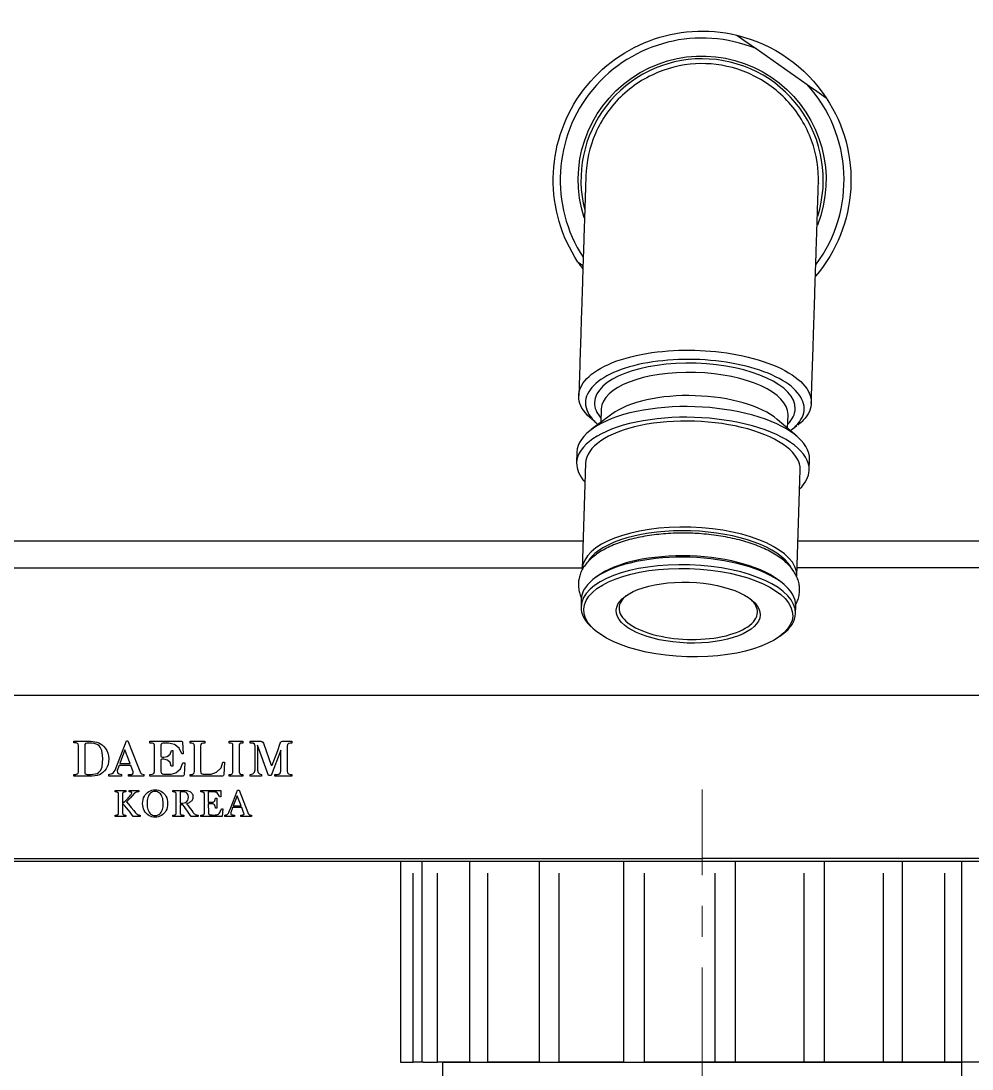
# Model space of a CAD drawing. Extents: x 39169 to 40010, y 19017 to 19611.
# Drawn here: x 39665 to 39733.6, y 19132.4 to 19208.1 of the extents above; entities that cross this region are included whole.
import ezdxf

# ---------------------------------------------------------------- set-up
doc = ezdxf.new("R2010")
doc.units = 0
doc.header["$LTSCALE"] = 7
doc.header["$MEASUREMENT"] = 0
doc.linetypes.add('CENTER2', pattern=[28.575, 19.05, -3.175, 3.175, -3.175])
doc.layers.add('DWG', color=7, linetype='CONTINUOUS')
doc.layers.add('중심선', color=1, linetype='CENTER2', lineweight=9)

msp = doc.modelspace()

# ---------------------------------------------------------------- linework, layer by layer
at = {"layer": 'DWG'}
for p, q in [((39718.036, 19206.086), (39721.722, 19203.505)), ((39706.858, 19180.063), (39706.826, 19179.093)), ((39707.625, 19179.692), (39706.128, 19178.569)), ((39720.982, 19178.091), (39719.561, 19179.308)), ((39720.32, 19178.659), (39720.351, 19179.629)), ((39705.107, 19176.946), (39705.082, 19176.176)), ((39721.873, 19175.636), (39721.898, 19176.406)), ((39705.731, 19176.155), (39705.485, 19168.5)), ((39720.977, 19168.002), (39721.223, 19175.657)), ((39646.06, 19170.546), (39705.55, 19170.546)), ((39645.996, 19168.585), (39705.488, 19168.585)), ((39706.54, 19167.96), (39706.358, 19167.824)), ((39720.063, 19167.383), (39719.89, 19167.531)), ((39705.415, 19166.326), (39705.398, 19165.783)), ((39720.89, 19165.285), (39720.907, 19165.828)), ((39706.242, 19164.228), (39706.415, 19164.08)), ((39719.766, 19163.651), (39719.947, 19163.787)), ((39639.143, 19159.39), (39714.143, 19159.39)), ((39714.143, 19159.39), (39737.143, 19159.39)), ((39668.767, 19156.06), (39669.984, 19156.06)), ((39668.767, 19155.941), (39668.767, 19156.06)), ((39668.942, 19155.94), (39668.767, 19155.941)), ((39669.041, 19155.913), (39668.942, 19155.94)), ((39669.092, 19155.843), (39669.041, 19155.913)), ((39669.106, 19155.747), (39669.092, 19155.843)), ((39669.574, 19155.831), (39669.559, 19155.763)), ((39669.624, 19155.89), (39669.574, 19155.831)), ((39669.713, 19155.915), (39669.624, 19155.89)), ((39669.837, 19155.917), (39669.713, 19155.915)), ((39670.06, 19155.914), (39669.837, 19155.917)), ((39669.984, 19156.06), (39670.134, 19156.053)), ((39670.244, 19155.899), (39670.06, 19155.914)), ((39670.134, 19156.053), (39670.283, 19156.03)), ((39670.394, 19155.86), (39670.244, 19155.899)), ((39670.283, 19156.03), (39670.431, 19155.991)), ((39670.503, 19155.798), (39670.394, 19155.86)), ((39670.431, 19155.991), (39670.571, 19155.938)), ((39670.571, 19155.938), (39670.698, 19155.875)), ((39670.698, 19155.875), (39670.813, 19155.802)), ((39671.752, 19153.982), (39672.579, 19156.096)), ((39672.579, 19156.096), (39672.68, 19156.096)), ((39672.68, 19156.096), (39673.389, 19154.261)), ((39674.261, 19156.06), (39676.538, 19156.06)), ((39674.261, 19155.935), (39674.261, 19156.06)), ((39674.448, 19155.933), (39674.261, 19155.935)), ((39674.521, 19155.908), (39674.448, 19155.933)), ((39674.575, 19155.85), (39674.521, 19155.908)), ((39674.596, 19155.774), (39674.575, 19155.85)), ((39675.069, 19155.855), (39675.05, 19155.785)), ((39675.121, 19155.901), (39675.069, 19155.855)), ((39675.208, 19155.921), (39675.121, 19155.901)), ((39675.621, 19155.921), (39675.208, 19155.921)), ((39676.043, 19155.828), (39675.621, 19155.921)), ((39676.371, 19155.568), (39676.043, 19155.828)), ((39676.538, 19156.06), (39676.584, 19156.051)), ((39676.584, 19156.051), (39676.611, 19156.028)), ((39676.611, 19156.028), (39676.622, 19155.996)), ((39676.622, 19155.996), (39676.664, 19155.166)), ((39677.17, 19156.06), (39678.232, 19156.06)), ((39677.17, 19155.935), (39677.17, 19156.06)), ((39677.294, 19155.934), (39677.17, 19155.935)), ((39677.384, 19155.909), (39677.294, 19155.934)), ((39677.454, 19155.835), (39677.384, 19155.909)), ((39677.481, 19155.712), (39677.454, 19155.835)), ((39678.004, 19155.897), (39677.945, 19155.819)), ((39678.109, 19155.934), (39678.004, 19155.897)), ((39678.232, 19155.935), (39678.109, 19155.934)), ((39678.232, 19156.06), (39678.232, 19155.935)), ((39679.98, 19156.06), (39680.981, 19156.06)), ((39679.98, 19155.935), (39679.98, 19156.06)), ((39680.112, 19155.934), (39679.98, 19155.935)), ((39680.201, 19155.91), (39680.112, 19155.934)), ((39680.247, 19155.851), (39680.201, 19155.91)), ((39680.259, 19155.784), (39680.247, 19155.851)), ((39680.742, 19155.865), (39680.724, 19155.8)), ((39680.79, 19155.914), (39680.742, 19155.865)), ((39680.859, 19155.934), (39680.79, 19155.914)), ((39680.981, 19155.935), (39680.859, 19155.934)), ((39680.981, 19156.06), (39680.981, 19155.935)), ((39681.516, 19156.06), (39682.281, 19156.06)), ((39681.516, 19155.935), (39681.516, 19156.06)), ((39681.616, 19155.936), (39681.516, 19155.935)), ((39681.723, 19155.917), (39681.616, 19155.936)), ((39681.816, 19155.848), (39681.723, 19155.917)), ((39681.856, 19155.709), (39681.816, 19155.848)), ((39682.281, 19156.06), (39682.354, 19156.043)), ((39682.354, 19156.043), (39682.418, 19156.002)), ((39682.418, 19156.002), (39682.467, 19155.934)), ((39682.467, 19155.934), (39683.025, 19154.339)), ((39683.498, 19155.399), (39683.678, 19155.934)), ((39683.678, 19155.934), (39683.713, 19155.992)), ((39683.713, 19155.992), (39683.77, 19156.037)), ((39683.77, 19156.037), (39683.838, 19156.06)), ((39683.838, 19156.06), (39684.519, 19156.06)), ((39684.279, 19155.9), (39684.205, 19155.822)), ((39684.39, 19155.931), (39684.279, 19155.9)), ((39684.519, 19155.935), (39684.39, 19155.931)), ((39684.519, 19156.06), (39684.519, 19155.935)), ((39669.106, 19153.85), (39669.106, 19155.747)), ((39669.559, 19155.763), (39669.559, 19153.833)), ((39670.597, 19155.725), (39670.503, 19155.798)), ((39670.681, 19155.636), (39670.597, 19155.725)), ((39670.796, 19155.387), (39670.681, 19155.636)), ((39670.848, 19155.07), (39670.796, 19155.387)), ((39670.813, 19155.802), (39670.95, 19155.686)), ((39670.861, 19154.79), (39670.848, 19155.07)), ((39670.95, 19155.686), (39671.066, 19155.548)), ((39671.066, 19155.548), (39671.161, 19155.389)), ((39671.161, 19155.389), (39671.233, 19155.209)), ((39671.233, 19155.209), (39671.279, 19155.009)), ((39672.464, 19155.433), (39672.091, 19154.452)), ((39672.846, 19154.452), (39672.464, 19155.433)), ((39674.604, 19153.888), (39674.596, 19155.774)), ((39675.05, 19155.785), (39675.05, 19155.023)), ((39675.52, 19154.972), (39675.724, 19155.127)), ((39675.724, 19155.127), (39675.821, 19155.388)), ((39675.821, 19155.388), (39675.923, 19155.388)), ((39675.923, 19155.388), (39675.923, 19154.261)), ((39676.569, 19155.166), (39676.371, 19155.568)), ((39676.664, 19155.166), (39676.569, 19155.166)), ((39677.483, 19153.874), (39677.481, 19155.712)), ((39677.93, 19155.735), (39677.928, 19153.921)), ((39677.945, 19155.819), (39677.93, 19155.735)), ((39680.259, 19153.877), (39680.259, 19155.784)), ((39680.724, 19155.8), (39680.721, 19153.84)), ((39681.856, 19153.992), (39681.856, 19155.709)), ((39682.038, 19155.792), (39682.038, 19153.973)), ((39682.83, 19153.586), (39682.038, 19155.792)), ((39683.727, 19155.424), (39683.022, 19153.586)), ((39683.09, 19154.34), (39683.498, 19155.399)), ((39683.719, 19154.707), (39683.727, 19155.424)), ((39684.205, 19155.822), (39684.178, 19155.713)), ((39684.178, 19155.713), (39684.178, 19153.9)), ((39670.816, 19154.224), (39670.854, 19154.528)), ((39670.854, 19154.528), (39670.861, 19154.79)), ((39671.252, 19154.387), (39671.189, 19154.216)), ((39671.285, 19154.58), (39671.252, 19154.387)), ((39671.279, 19155.009), (39671.295, 19154.788)), ((39671.295, 19154.788), (39671.285, 19154.58)), ((39672.052, 19154.323), (39671.91, 19153.947)), ((39672.881, 19154.323), (39672.052, 19154.323)), ((39672.091, 19154.452), (39672.846, 19154.452)), ((39673.053, 19153.853), (39672.881, 19154.323)), ((39675.05, 19155.023), (39675.066, 19154.974)), ((39675.065, 19154.73), (39675.05, 19154.686)), ((39675.05, 19154.686), (39675.05, 19154.023)), ((39675.101, 19154.763), (39675.065, 19154.73)), ((39675.066, 19154.974), (39675.105, 19154.936)), ((39675.152, 19154.777), (39675.101, 19154.763)), ((39675.105, 19154.936), (39675.154, 19154.921)), ((39675.28, 19154.777), (39675.152, 19154.777)), ((39675.154, 19154.921), (39675.28, 19154.921)), ((39675.28, 19154.921), (39675.52, 19154.972)), ((39675.547, 19154.71), (39675.28, 19154.777)), ((39675.733, 19154.529), (39675.547, 19154.71)), ((39675.808, 19154.261), (39675.733, 19154.529)), ((39676.481, 19154.075), (39676.652, 19154.495)), ((39676.652, 19154.495), (39676.779, 19154.495)), ((39676.779, 19154.495), (39676.739, 19153.643)), ((39679.401, 19154.154), (39679.539, 19154.547)), ((39679.539, 19154.547), (39679.65, 19154.547)), ((39679.65, 19154.547), (39679.603, 19153.636)), ((39683.025, 19154.339), (39683.09, 19154.34)), ((39683.716, 19153.9), (39683.719, 19154.707)), ((39668.778, 19153.672), (39668.922, 19153.671)), ((39668.778, 19153.546), (39668.778, 19153.672)), ((39668.922, 19153.671), (39669.013, 19153.699)), ((39669.013, 19153.699), (39669.079, 19153.767)), ((39669.079, 19153.767), (39669.106, 19153.85)), ((39669.559, 19153.833), (39669.57, 19153.754)), ((39669.57, 19153.754), (39669.601, 19153.71)), ((39669.601, 19153.71), (39669.653, 19153.675)), ((39669.653, 19153.675), (39669.74, 19153.67)), ((39669.74, 19153.67), (39669.983, 19153.673)), ((39669.983, 19153.673), (39670.146, 19153.68)), ((39670.29, 19153.562), (39670.097, 19153.548)), ((39670.146, 19153.68), (39670.313, 19153.704)), ((39670.467, 19153.597), (39670.29, 19153.562)), ((39670.313, 19153.704), (39670.451, 19153.747)), ((39670.451, 19153.747), (39670.557, 19153.812)), ((39670.615, 19153.65), (39670.467, 19153.597)), ((39670.557, 19153.812), (39670.648, 19153.893)), ((39670.744, 19153.716), (39670.615, 19153.65)), ((39670.648, 19153.893), (39670.724, 19153.984)), ((39670.724, 19153.984), (39670.816, 19154.224)), ((39670.871, 19153.803), (39670.744, 19153.716)), ((39670.993, 19153.92), (39670.871, 19153.803)), ((39671.1, 19154.062), (39670.993, 19153.92)), ((39671.189, 19154.216), (39671.1, 19154.062)), ((39671.297, 19153.672), (39671.376, 19153.683)), ((39671.297, 19153.546), (39671.297, 19153.672)), ((39671.376, 19153.683), (39671.46, 19153.704)), ((39671.46, 19153.704), (39671.531, 19153.734)), ((39671.531, 19153.734), (39671.629, 19153.803)), ((39671.629, 19153.803), (39671.697, 19153.875)), ((39671.697, 19153.875), (39671.752, 19153.982)), ((39671.91, 19153.947), (39671.922, 19153.794)), ((39671.922, 19153.794), (39672.04, 19153.706)), ((39672.04, 19153.706), (39672.213, 19153.672)), ((39672.213, 19153.672), (39672.213, 19153.546)), ((39672.726, 19153.667), (39672.947, 19153.668)), ((39672.726, 19153.546), (39672.726, 19153.667)), ((39672.947, 19153.668), (39673.018, 19153.695)), ((39673.018, 19153.695), (39673.062, 19153.761)), ((39673.062, 19153.761), (39673.053, 19153.853)), ((39673.389, 19154.261), (39673.578, 19153.784)), ((39673.578, 19153.784), (39673.661, 19153.701)), ((39673.661, 19153.701), (39673.824, 19153.672)), ((39673.824, 19153.672), (39673.824, 19153.546)), ((39674.261, 19153.672), (39674.424, 19153.685)), ((39674.261, 19153.546), (39674.261, 19153.672)), ((39674.424, 19153.685), (39674.552, 19153.74)), ((39674.552, 19153.74), (39674.604, 19153.888)), ((39675.05, 19154.023), (39675.051, 19153.952)), ((39675.051, 19153.952), (39675.057, 19153.892)), ((39675.057, 19153.892), (39675.065, 19153.844)), ((39675.065, 19153.844), (39675.103, 19153.765)), ((39675.103, 19153.765), (39675.168, 19153.711)), ((39675.168, 19153.711), (39675.256, 19153.691)), ((39675.256, 19153.691), (39675.635, 19153.69)), ((39675.635, 19153.69), (39675.81, 19153.691)), ((39675.923, 19154.261), (39675.808, 19154.261)), ((39675.81, 19153.691), (39676.134, 19153.794)), ((39676.134, 19153.794), (39676.481, 19154.075)), ((39676.688, 19153.559), (39676.654, 19153.546)), ((39676.723, 19153.594), (39676.688, 19153.559)), ((39676.739, 19153.643), (39676.723, 19153.594)), ((39677.17, 19153.672), (39677.313, 19153.672)), ((39677.17, 19153.546), (39677.17, 19153.672)), ((39677.313, 19153.672), (39677.4, 19153.708)), ((39677.4, 19153.708), (39677.46, 19153.778)), ((39677.46, 19153.778), (39677.483, 19153.874)), ((39677.928, 19153.921), (39677.933, 19153.815)), ((39677.933, 19153.815), (39677.978, 19153.732)), ((39677.978, 19153.732), (39678.107, 19153.691)), ((39678.107, 19153.691), (39678.687, 19153.687)), ((39678.687, 19153.687), (39679.079, 19153.833)), ((39679.079, 19153.833), (39679.401, 19154.154)), ((39679.554, 19153.555), (39679.504, 19153.546)), ((39679.588, 19153.583), (39679.554, 19153.555)), ((39679.603, 19153.636), (39679.588, 19153.583)), ((39679.98, 19153.672), (39680.118, 19153.674)), ((39679.98, 19153.546), (39679.98, 19153.672)), ((39680.118, 19153.674), (39680.217, 19153.715)), ((39680.217, 19153.715), (39680.254, 19153.8)), ((39680.254, 19153.8), (39680.259, 19153.877)), ((39680.721, 19153.84), (39680.735, 19153.756)), ((39680.735, 19153.756), (39680.78, 19153.698)), ((39680.78, 19153.698), (39680.86, 19153.672)), ((39680.86, 19153.672), (39680.981, 19153.672)), ((39680.981, 19153.672), (39680.981, 19153.546)), ((39681.508, 19153.672), (39681.69, 19153.72)), ((39681.508, 19153.546), (39681.508, 19153.672)), ((39681.69, 19153.72), (39681.809, 19153.831)), ((39681.809, 19153.831), (39681.856, 19153.992)), ((39682.038, 19153.973), (39682.08, 19153.819)), ((39682.08, 19153.819), (39682.186, 19153.714)), ((39682.186, 19153.714), (39682.324, 19153.672)), ((39682.324, 19153.672), (39682.324, 19153.546)), ((39683.022, 19153.586), (39682.83, 19153.586)), ((39683.299, 19153.672), (39683.454, 19153.67)), ((39683.299, 19153.546), (39683.299, 19153.672)), ((39683.454, 19153.67), (39683.585, 19153.691)), ((39683.585, 19153.691), (39683.679, 19153.765)), ((39683.679, 19153.765), (39683.716, 19153.9)), ((39684.178, 19153.9), (39684.205, 19153.778)), ((39684.205, 19153.778), (39684.28, 19153.7)), ((39684.28, 19153.7), (39684.393, 19153.672)), ((39684.393, 19153.672), (39684.523, 19153.672)), ((39684.523, 19153.672), (39684.523, 19153.546)), ((39669.913, 19153.546), (39668.778, 19153.546)), ((39670.097, 19153.548), (39669.913, 19153.546)), ((39672.213, 19153.546), (39671.297, 19153.546)), ((39673.824, 19153.546), (39672.726, 19153.546)), ((39676.654, 19153.546), (39674.261, 19153.546)), ((39679.504, 19153.546), (39677.17, 19153.546)), ((39680.981, 19153.546), (39679.98, 19153.546)), ((39682.324, 19153.546), (39681.508, 19153.546)), ((39684.523, 19153.546), (39683.299, 19153.546)), ((39671.756, 19152.509), (39672.536, 19152.509)), ((39671.756, 19152.415), (39671.756, 19152.509)), ((39671.782, 19152.412), (39671.756, 19152.415)), ((39671.811, 19152.407), (39671.782, 19152.412)), ((39671.842, 19152.399), (39671.811, 19152.407)), ((39671.873, 19152.39), (39671.842, 19152.399)), ((39671.901, 19152.38), (39671.873, 19152.39)), ((39671.927, 19152.369), (39671.901, 19152.38)), ((39671.953, 19152.353), (39671.927, 19152.369)), ((39671.973, 19152.335), (39671.953, 19152.353)), ((39671.987, 19152.315), (39671.973, 19152.335)), ((39671.995, 19152.291), (39671.987, 19152.315)), ((39672.001, 19152.265), (39671.995, 19152.291)), ((39672.002, 19152.237), (39672.001, 19152.265)), ((39672.002, 19150.879), (39672.002, 19152.237)), ((39672.286, 19152.278), (39672.285, 19152.249)), ((39672.285, 19152.249), (39672.285, 19151.6)), ((39672.292, 19152.305), (39672.286, 19152.278)), ((39672.3, 19152.33), (39672.292, 19152.305)), ((39672.314, 19152.353), (39672.3, 19152.33)), ((39672.334, 19152.37), (39672.314, 19152.353)), ((39672.361, 19152.383), (39672.334, 19152.37)), ((39672.382, 19152.389), (39672.361, 19152.383)), ((39672.409, 19152.396), (39672.382, 19152.389)), ((39672.443, 19152.403), (39672.409, 19152.396)), ((39672.478, 19152.409), (39672.443, 19152.403)), ((39672.509, 19152.413), (39672.478, 19152.409)), ((39672.536, 19152.415), (39672.509, 19152.413)), ((39672.536, 19152.509), (39672.536, 19152.415)), ((39672.755, 19152.028), (39672.818, 19152.103)), ((39672.761, 19152.509), (39673.466, 19152.509)), ((39672.761, 19152.415), (39672.761, 19152.509)), ((39672.809, 19152.412), (39672.761, 19152.415)), ((39672.829, 19152.41), (39672.809, 19152.412)), ((39672.818, 19152.103), (39672.869, 19152.167)), ((39672.851, 19152.406), (39672.829, 19152.41)), ((39672.875, 19152.402), (39672.851, 19152.406)), ((39672.869, 19152.167), (39672.908, 19152.221)), ((39672.995, 19152.123), (39672.871, 19151.984)), ((39672.896, 19152.396), (39672.875, 19152.402)), ((39672.915, 19152.389), (39672.896, 19152.396)), ((39672.908, 19152.221), (39672.934, 19152.267)), ((39672.932, 19152.381), (39672.915, 19152.389)), ((39672.945, 19152.372), (39672.932, 19152.381)), ((39672.934, 19152.267), (39672.951, 19152.31)), ((39672.953, 19152.361), (39672.945, 19152.372)), ((39672.951, 19152.31), (39672.956, 19152.349)), ((39672.956, 19152.349), (39672.953, 19152.361)), ((39673.156, 19152.305), (39672.995, 19152.123)), ((39673.179, 19152.327), (39673.156, 19152.305)), ((39673.206, 19152.346), (39673.179, 19152.327)), ((39673.238, 19152.363), (39673.206, 19152.346)), ((39673.27, 19152.377), (39673.238, 19152.363)), ((39673.302, 19152.388), (39673.27, 19152.377)), ((39673.334, 19152.396), (39673.302, 19152.388)), ((39673.382, 19152.406), (39673.334, 19152.396)), ((39673.429, 19152.412), (39673.382, 19152.406)), ((39673.449, 19152.413), (39673.429, 19152.412)), ((39673.466, 19152.415), (39673.449, 19152.413)), ((39673.466, 19152.509), (39673.466, 19152.415)), ((39673.813, 19151.976), (39673.867, 19152.09)), ((39673.867, 19152.09), (39673.933, 19152.194)), ((39673.933, 19152.194), (39674.01, 19152.286)), ((39674.01, 19152.286), (39674.098, 19152.366)), ((39674.098, 19152.366), (39674.194, 19152.432)), ((39674.153, 19152.086), (39674.12, 19151.995)), ((39674.193, 19152.168), (39674.153, 19152.086)), ((39674.245, 19152.244), (39674.193, 19152.168)), ((39674.194, 19152.432), (39674.3, 19152.485)), ((39674.305, 19152.309), (39674.245, 19152.244)), ((39674.3, 19152.485), (39674.411, 19152.523)), ((39674.375, 19152.363), (39674.305, 19152.309)), ((39674.454, 19152.404), (39674.375, 19152.363)), ((39674.411, 19152.523), (39674.526, 19152.546)), ((39674.544, 19152.428), (39674.454, 19152.404)), ((39674.526, 19152.546), (39674.645, 19152.554)), ((39674.645, 19152.436), (39674.544, 19152.428)), ((39674.645, 19152.554), (39674.767, 19152.546)), ((39674.736, 19152.429), (39674.645, 19152.436)), ((39674.82, 19152.408), (39674.736, 19152.429)), ((39674.767, 19152.546), (39674.885, 19152.523)), ((39674.897, 19152.373), (39674.82, 19152.408)), ((39674.885, 19152.523), (39674.997, 19152.484)), ((39674.966, 19152.326), (39674.897, 19152.373)), ((39675.027, 19152.267), (39674.966, 19152.326)), ((39674.997, 19152.484), (39675.103, 19152.431)), ((39675.079, 19152.198), (39675.027, 19152.267)), ((39675.124, 19152.116), (39675.079, 19152.198)), ((39675.103, 19152.431), (39675.198, 19152.365)), ((39675.161, 19152.025), (39675.124, 19152.116)), ((39675.198, 19152.365), (39675.284, 19152.286)), ((39675.284, 19152.286), (39675.361, 19152.194)), ((39675.361, 19152.194), (39675.426, 19152.09)), ((39675.426, 19152.09), (39675.478, 19151.973)), ((39675.915, 19152.509), (39676.783, 19152.509)), ((39675.915, 19152.415), (39675.915, 19152.509)), ((39675.942, 19152.412), (39675.915, 19152.415)), ((39675.972, 19152.408), (39675.942, 19152.412)), ((39676.005, 19152.402), (39675.972, 19152.408)), ((39676.038, 19152.395), (39676.005, 19152.402)), ((39676.067, 19152.388), (39676.038, 19152.395)), ((39676.092, 19152.38), (39676.067, 19152.388)), ((39676.12, 19152.366), (39676.092, 19152.38)), ((39676.141, 19152.348), (39676.12, 19152.366)), ((39676.154, 19152.326), (39676.141, 19152.348)), ((39676.161, 19152.301), (39676.154, 19152.326)), ((39676.166, 19152.274), (39676.161, 19152.301)), ((39676.167, 19152.244), (39676.166, 19152.274)), ((39676.167, 19150.885), (39676.167, 19152.244)), ((39676.675, 19152.402), (39676.449, 19152.402)), ((39676.449, 19152.402), (39676.449, 19151.595)), ((39676.785, 19152.391), (39676.675, 19152.402)), ((39676.783, 19152.509), (39676.861, 19152.506)), ((39676.877, 19152.357), (39676.785, 19152.391)), ((39676.861, 19152.506), (39676.936, 19152.498)), ((39676.951, 19152.302), (39676.877, 19152.357)), ((39676.936, 19152.498), (39677.007, 19152.485)), ((39677.006, 19152.227), (39676.951, 19152.302)), ((39677.039, 19152.137), (39677.006, 19152.227)), ((39677.007, 19152.485), (39677.074, 19152.465)), ((39677.05, 19152.031), (39677.039, 19152.137)), ((39677.074, 19152.465), (39677.138, 19152.439)), ((39677.138, 19152.439), (39677.196, 19152.406)), ((39677.196, 19152.406), (39677.248, 19152.367)), ((39677.248, 19152.367), (39677.291, 19152.321)), ((39677.291, 19152.321), (39677.328, 19152.267)), ((39677.328, 19152.267), (39677.355, 19152.207)), ((39677.355, 19152.207), (39677.371, 19152.138)), ((39677.371, 19152.138), (39677.377, 19152.061)), ((39677.377, 19152.061), (39677.373, 19151.991)), ((39677.934, 19152.509), (39679.389, 19152.509)), ((39677.934, 19152.415), (39677.934, 19152.509)), ((39677.961, 19152.412), (39677.934, 19152.415)), ((39677.993, 19152.407), (39677.961, 19152.412)), ((39678.03, 19152.399), (39677.993, 19152.407)), ((39678.068, 19152.39), (39678.03, 19152.399)), ((39678.1, 19152.38), (39678.068, 19152.39)), ((39678.126, 19152.369), (39678.1, 19152.38)), ((39678.154, 19152.353), (39678.126, 19152.369)), ((39678.174, 19152.335), (39678.154, 19152.353)), ((39678.188, 19152.314), (39678.174, 19152.335)), ((39678.196, 19152.29), (39678.188, 19152.314)), ((39678.2, 19152.264), (39678.196, 19152.29)), ((39678.202, 19152.236), (39678.2, 19152.264)), ((39678.202, 19150.885), (39678.202, 19152.236)), ((39678.826, 19152.404), (39678.484, 19152.405)), ((39678.484, 19152.405), (39678.484, 19151.657)), ((39678.87, 19152.403), (39678.826, 19152.404)), ((39678.946, 19152.4), (39678.87, 19152.403)), ((39678.978, 19152.397), (39678.946, 19152.4)), ((39679.007, 19152.394), (39678.978, 19152.397)), ((39679.061, 19152.375), (39679.007, 19152.394)), ((39679.117, 19152.334), (39679.061, 19152.375)), ((39679.175, 19152.27), (39679.117, 19152.334)), ((39679.227, 19152.196), (39679.175, 19152.27)), ((39679.265, 19152.124), (39679.227, 19152.196)), ((39679.29, 19152.056), (39679.265, 19152.124)), ((39679.389, 19152.056), (39679.29, 19152.056)), ((39679.389, 19152.509), (39679.389, 19152.056)), ((39680.564, 19152.126), (39680.284, 19151.397)), ((39680.292, 19151.75), (39680.597, 19152.536)), ((39680.849, 19151.397), (39680.564, 19152.126)), ((39680.597, 19152.536), (39680.703, 19152.536)), ((39680.703, 19152.536), (39681.33, 19150.914)), ((39672.285, 19151.6), (39672.311, 19151.6)), ((39672.319, 19151.548), (39672.285, 19151.548)), ((39672.285, 19151.548), (39672.285, 19150.894)), ((39672.311, 19151.6), (39672.39, 19151.668)), ((39672.453, 19151.401), (39672.319, 19151.548)), ((39672.39, 19151.668), (39672.468, 19151.738)), ((39672.583, 19151.251), (39672.453, 19151.401)), ((39672.468, 19151.738), (39672.545, 19151.81)), ((39672.545, 19151.81), (39672.62, 19151.883)), ((39672.675, 19151.776), (39672.577, 19151.682)), ((39672.577, 19151.682), (39672.72, 19151.518)), ((39672.62, 19151.883), (39672.69, 19151.956)), ((39672.773, 19151.877), (39672.675, 19151.776)), ((39672.69, 19151.956), (39672.755, 19152.028)), ((39672.72, 19151.518), (39672.815, 19151.407)), ((39672.871, 19151.984), (39672.773, 19151.877)), ((39672.815, 19151.407), (39672.915, 19151.285)), ((39672.915, 19151.285), (39673.094, 19151.061)), ((39673.741, 19151.567), (39673.749, 19151.714)), ((39673.749, 19151.43), (39673.741, 19151.567)), ((39673.749, 19151.714), (39673.773, 19151.85)), ((39673.772, 19151.299), (39673.749, 19151.43)), ((39673.809, 19151.174), (39673.772, 19151.299)), ((39673.773, 19151.85), (39673.813, 19151.976)), ((39674.066, 19151.68), (39674.062, 19151.567)), ((39674.062, 19151.567), (39674.066, 19151.444)), ((39674.076, 19151.79), (39674.066, 19151.68)), ((39674.066, 19151.444), (39674.077, 19151.329)), ((39674.094, 19151.896), (39674.076, 19151.79)), ((39674.077, 19151.329), (39674.097, 19151.223)), ((39674.12, 19151.995), (39674.094, 19151.896)), ((39675.19, 19151.922), (39675.161, 19152.025)), ((39675.211, 19151.811), (39675.19, 19151.922)), ((39675.194, 19151.226), (39675.213, 19151.332)), ((39675.224, 19151.692), (39675.211, 19151.811)), ((39675.213, 19151.332), (39675.224, 19151.446)), ((39675.228, 19151.567), (39675.224, 19151.692)), ((39675.224, 19151.446), (39675.228, 19151.567)), ((39675.517, 19151.287), (39675.477, 19151.161)), ((39675.478, 19151.973), (39675.517, 19151.846)), ((39675.517, 19151.846), (39675.541, 19151.711)), ((39675.54, 19151.422), (39675.517, 19151.287)), ((39675.548, 19151.567), (39675.54, 19151.422)), ((39675.541, 19151.711), (39675.548, 19151.567)), ((39676.449, 19151.595), (39676.623, 19151.595)), ((39676.642, 19151.481), (39676.449, 19151.481)), ((39676.449, 19151.481), (39676.449, 19150.885)), ((39676.623, 19151.595), (39676.738, 19151.608)), ((39676.762, 19151.323), (39676.642, 19151.481)), ((39676.738, 19151.608), (39676.84, 19151.647)), ((39676.843, 19151.214), (39676.762, 19151.323)), ((39676.84, 19151.647), (39676.927, 19151.712)), ((39676.983, 19151.576), (39676.918, 19151.555)), ((39676.918, 19151.555), (39677.006, 19151.439)), ((39676.927, 19151.712), (39676.995, 19151.8)), ((39677.045, 19151.6), (39676.983, 19151.576)), ((39676.995, 19151.8), (39677.036, 19151.906)), ((39677.006, 19151.439), (39677.104, 19151.306)), ((39677.036, 19151.906), (39677.05, 19152.031)), ((39677.102, 19151.626), (39677.045, 19151.6)), ((39677.155, 19151.655), (39677.102, 19151.626)), ((39677.104, 19151.306), (39677.291, 19151.053)), ((39677.203, 19151.688), (39677.155, 19151.655)), ((39677.246, 19151.725), (39677.203, 19151.688)), ((39677.285, 19151.768), (39677.246, 19151.725)), ((39677.318, 19151.816), (39677.285, 19151.768)), ((39677.344, 19151.869), (39677.318, 19151.816)), ((39677.362, 19151.927), (39677.344, 19151.869)), ((39677.373, 19151.991), (39677.362, 19151.927)), ((39678.484, 19151.657), (39678.696, 19151.657)), ((39678.696, 19151.55), (39678.484, 19151.55)), ((39678.484, 19151.55), (39678.486, 19150.933)), ((39678.696, 19151.657), (39678.758, 19151.659)), ((39678.75, 19151.548), (39678.696, 19151.55)), ((39678.796, 19151.543), (39678.75, 19151.548)), ((39678.758, 19151.659), (39678.808, 19151.666)), ((39678.835, 19151.534), (39678.796, 19151.543)), ((39678.808, 19151.666), (39678.845, 19151.676)), ((39678.868, 19151.519), (39678.835, 19151.534)), ((39678.845, 19151.676), (39678.875, 19151.692)), ((39678.899, 19151.497), (39678.868, 19151.519)), ((39678.875, 19151.692), (39678.903, 19151.714)), ((39678.928, 19151.466), (39678.899, 19151.497)), ((39678.903, 19151.714), (39678.928, 19151.741)), ((39678.928, 19151.741), (39678.946, 19151.769)), ((39678.945, 19151.441), (39678.928, 19151.466)), ((39678.961, 19151.407), (39678.945, 19151.441)), ((39678.946, 19151.769), (39678.963, 19151.803)), ((39678.976, 19151.364), (39678.961, 19151.407)), ((39678.963, 19151.803), (39678.977, 19151.843)), ((39678.99, 19151.317), (39678.976, 19151.364)), ((39678.977, 19151.843), (39678.99, 19151.885)), ((39678.99, 19151.885), (39678.999, 19151.926)), ((39678.999, 19151.272), (39678.99, 19151.317)), ((39678.999, 19151.926), (39679.005, 19151.965)), ((39679.005, 19151.965), (39679.104, 19151.965)), ((39679.104, 19151.965), (39679.104, 19151.229)), ((39680.077, 19151.2), (39680.292, 19151.75)), ((39680.284, 19151.397), (39680.849, 19151.397)), ((39671.756, 19150.723), (39671.781, 19150.725)), ((39671.756, 19150.629), (39671.756, 19150.723)), ((39672.536, 19150.629), (39671.756, 19150.629)), ((39671.781, 19150.725), (39671.844, 19150.731)), ((39671.844, 19150.731), (39671.88, 19150.735)), ((39671.88, 19150.735), (39671.907, 19150.74)), ((39671.907, 19150.74), (39671.927, 19150.747)), ((39671.927, 19150.747), (39671.951, 19150.76)), ((39671.951, 19150.76), (39671.97, 19150.777)), ((39671.97, 19150.777), (39671.984, 19150.798)), ((39671.984, 19150.798), (39671.994, 19150.822)), ((39671.994, 19150.822), (39672, 19150.849)), ((39672, 19150.849), (39672.002, 19150.879)), ((39672.285, 19150.894), (39672.286, 19150.866)), ((39672.286, 19150.866), (39672.292, 19150.84)), ((39672.292, 19150.84), (39672.301, 19150.816)), ((39672.301, 19150.816), (39672.315, 19150.794)), ((39672.315, 19150.794), (39672.335, 19150.776)), ((39672.335, 19150.776), (39672.361, 19150.76)), ((39672.361, 19150.76), (39672.379, 19150.753)), ((39672.379, 19150.753), (39672.406, 19150.746)), ((39672.406, 19150.746), (39672.44, 19150.737)), ((39672.44, 19150.737), (39672.476, 19150.73)), ((39672.476, 19150.73), (39672.508, 19150.725)), ((39672.508, 19150.725), (39672.536, 19150.723)), ((39672.536, 19150.723), (39672.536, 19150.629)), ((39672.709, 19151.098), (39672.583, 19151.251)), ((39672.829, 19150.942), (39672.709, 19151.098)), ((39672.942, 19150.786), (39672.829, 19150.942)), ((39673.047, 19150.629), (39672.942, 19150.786)), ((39673.575, 19150.629), (39673.047, 19150.629)), ((39673.094, 19151.061), (39673.229, 19150.895)), ((39673.229, 19150.895), (39673.267, 19150.856)), ((39673.267, 19150.856), (39673.305, 19150.824)), ((39673.305, 19150.824), (39673.341, 19150.798)), ((39673.341, 19150.798), (39673.373, 19150.777)), ((39673.373, 19150.777), (39673.402, 19150.76)), ((39673.402, 19150.76), (39673.427, 19150.75)), ((39673.427, 19150.75), (39673.456, 19150.741)), ((39673.456, 19150.741), (39673.489, 19150.733)), ((39673.489, 19150.733), (39673.521, 19150.728)), ((39673.521, 19150.728), (39673.55, 19150.725)), ((39673.55, 19150.725), (39673.575, 19150.723)), ((39673.575, 19150.723), (39673.575, 19150.629)), ((39673.861, 19151.058), (39673.809, 19151.174)), ((39673.923, 19150.954), (39673.861, 19151.058)), ((39673.997, 19150.862), (39673.923, 19150.954)), ((39673.997, 19150.862), (39674.082, 19150.781)), ((39674.177, 19150.713), (39674.082, 19150.781)), ((39674.097, 19151.223), (39674.124, 19151.124)), ((39674.124, 19151.124), (39674.16, 19151.033)), ((39674.16, 19151.033), (39674.205, 19150.95)), ((39674.283, 19150.657), (39674.177, 19150.713)), ((39674.205, 19150.95), (39674.257, 19150.878)), ((39674.257, 19150.878), (39674.317, 19150.817)), ((39674.397, 19150.617), (39674.283, 19150.657)), ((39674.317, 19150.817), (39674.385, 19150.767)), ((39674.385, 19150.767), (39674.462, 19150.731)), ((39674.517, 19150.592), (39674.397, 19150.617)), ((39674.462, 19150.731), (39674.549, 19150.709)), ((39674.645, 19150.584), (39674.517, 19150.592)), ((39674.549, 19150.709), (39674.645, 19150.702)), ((39674.645, 19150.702), (39674.736, 19150.709)), ((39674.765, 19150.591), (39674.645, 19150.584)), ((39674.736, 19150.709), (39674.822, 19150.731)), ((39674.881, 19150.615), (39674.765, 19150.591)), ((39674.822, 19150.731), (39674.901, 19150.768)), ((39674.992, 19150.653), (39674.881, 19150.615)), ((39674.901, 19150.768), (39674.972, 19150.818)), ((39674.972, 19150.818), (39675.034, 19150.88)), ((39675.096, 19150.705), (39674.992, 19150.653)), ((39675.034, 19150.88), (39675.086, 19150.954)), ((39675.086, 19150.954), (39675.131, 19151.038)), ((39675.192, 19150.771), (39675.096, 19150.705)), ((39675.131, 19151.038), (39675.167, 19151.129)), ((39675.167, 19151.129), (39675.194, 19151.226)), ((39675.278, 19150.849), (39675.192, 19150.771)), ((39675.357, 19150.941), (39675.278, 19150.849)), ((39675.423, 19151.044), (39675.357, 19150.941)), ((39675.477, 19151.161), (39675.423, 19151.044)), ((39675.915, 19150.723), (39675.94, 19150.725)), ((39675.915, 19150.629), (39675.915, 19150.723)), ((39676.71, 19150.629), (39675.915, 19150.629)), ((39675.94, 19150.725), (39675.971, 19150.728)), ((39675.971, 19150.728), (39676.008, 19150.732)), ((39676.008, 19150.732), (39676.044, 19150.737)), ((39676.044, 19150.737), (39676.072, 19150.743)), ((39676.072, 19150.743), (39676.092, 19150.75)), ((39676.092, 19150.75), (39676.116, 19150.763)), ((39676.116, 19150.763), (39676.135, 19150.78)), ((39676.135, 19150.78), (39676.149, 19150.8)), ((39676.149, 19150.8), (39676.159, 19150.824)), ((39676.159, 19150.824), (39676.165, 19150.852)), ((39676.165, 19150.852), (39676.167, 19150.885)), ((39676.449, 19150.885), (39676.451, 19150.855)), ((39676.451, 19150.855), (39676.456, 19150.828)), ((39676.456, 19150.828), (39676.464, 19150.803)), ((39676.464, 19150.803), (39676.477, 19150.782)), ((39676.477, 19150.782), (39676.498, 19150.764)), ((39676.498, 19150.764), (39676.526, 19150.75)), ((39676.526, 19150.75), (39676.546, 19150.744)), ((39676.546, 19150.744), (39676.574, 19150.738)), ((39676.574, 19150.738), (39676.609, 19150.732)), ((39676.609, 19150.732), (39676.647, 19150.728)), ((39676.647, 19150.728), (39676.681, 19150.725)), ((39676.681, 19150.725), (39676.71, 19150.723)), ((39676.71, 19150.723), (39676.71, 19150.629)), ((39676.936, 19151.085), (39676.843, 19151.214)), ((39677.03, 19150.949), (39676.936, 19151.085)), ((39677.132, 19150.797), (39677.03, 19150.949)), ((39677.24, 19150.629), (39677.132, 19150.797)), ((39677.746, 19150.629), (39677.24, 19150.629)), ((39677.291, 19151.053), (39677.376, 19150.939)), ((39677.376, 19150.939), (39677.413, 19150.891)), ((39677.413, 19150.891), (39677.448, 19150.852)), ((39677.448, 19150.852), (39677.481, 19150.822)), ((39677.481, 19150.822), (39677.512, 19150.798)), ((39677.512, 19150.798), (39677.543, 19150.778)), ((39677.543, 19150.778), (39677.574, 19150.76)), ((39677.574, 19150.76), (39677.599, 19150.75)), ((39677.599, 19150.75), (39677.628, 19150.741)), ((39677.628, 19150.741), (39677.66, 19150.733)), ((39677.66, 19150.733), (39677.693, 19150.728)), ((39677.693, 19150.728), (39677.722, 19150.725)), ((39677.722, 19150.725), (39677.746, 19150.723)), ((39677.746, 19150.723), (39677.746, 19150.629)), ((39677.934, 19150.723), (39677.964, 19150.725)), ((39677.934, 19150.629), (39677.934, 19150.723)), ((39679.495, 19150.629), (39677.934, 19150.629)), ((39677.964, 19150.725), (39677.999, 19150.729)), ((39677.999, 19150.729), (39678.04, 19150.734)), ((39678.04, 19150.734), (39678.079, 19150.74)), ((39678.079, 19150.74), (39678.108, 19150.746)), ((39678.108, 19150.746), (39678.126, 19150.752)), ((39678.126, 19150.752), (39678.152, 19150.767)), ((39678.152, 19150.767), (39678.171, 19150.784)), ((39678.171, 19150.784), (39678.185, 19150.804)), ((39678.185, 19150.804), (39678.195, 19150.827)), ((39678.195, 19150.827), (39678.2, 19150.854)), ((39678.2, 19150.854), (39678.202, 19150.885)), ((39678.486, 19150.933), (39678.489, 19150.888)), ((39678.489, 19150.888), (39678.496, 19150.851)), ((39678.496, 19150.851), (39678.506, 19150.821)), ((39678.506, 19150.821), (39678.522, 19150.797)), ((39678.522, 19150.797), (39678.543, 19150.777)), ((39678.543, 19150.777), (39678.568, 19150.763)), ((39678.568, 19150.763), (39678.599, 19150.752)), ((39678.599, 19150.752), (39678.636, 19150.745)), ((39678.636, 19150.745), (39678.682, 19150.741)), ((39678.682, 19150.741), (39678.738, 19150.738)), ((39678.738, 19150.738), (39678.806, 19150.737)), ((39678.806, 19150.737), (39678.967, 19150.738)), ((39678.967, 19150.738), (39679.007, 19150.74)), ((39679.005, 19151.229), (39678.999, 19151.272)), ((39679.104, 19151.229), (39679.005, 19151.229)), ((39679.007, 19150.74), (39679.042, 19150.743)), ((39679.042, 19150.743), (39679.076, 19150.747)), ((39679.076, 19150.747), (39679.11, 19150.754)), ((39679.11, 19150.754), (39679.146, 19150.762)), ((39679.146, 19150.762), (39679.178, 19150.772)), ((39679.178, 19150.772), (39679.204, 19150.785)), ((39679.204, 19150.785), (39679.222, 19150.8)), ((39679.222, 19150.8), (39679.263, 19150.85)), ((39679.263, 19150.85), (39679.306, 19150.914)), ((39679.306, 19150.914), (39679.35, 19150.992)), ((39679.35, 19150.992), (39679.389, 19151.071)), ((39679.389, 19151.071), (39679.417, 19151.135)), ((39679.417, 19151.135), (39679.435, 19151.183)), ((39679.435, 19151.183), (39679.531, 19151.183)), ((39679.531, 19151.183), (39679.495, 19150.629)), ((39679.67, 19150.723), (39679.695, 19150.726)), ((39679.67, 19150.629), (39679.67, 19150.723)), ((39680.377, 19150.629), (39679.67, 19150.629)), ((39679.695, 19150.726), (39679.723, 19150.731)), ((39679.723, 19150.731), (39679.756, 19150.739)), ((39679.756, 19150.739), (39679.788, 19150.748)), ((39679.788, 19150.748), (39679.816, 19150.759)), ((39679.816, 19150.759), (39679.841, 19150.772)), ((39679.841, 19150.772), (39679.873, 19150.796)), ((39679.873, 19150.796), (39679.9, 19150.821)), ((39679.9, 19150.821), (39679.922, 19150.847)), ((39679.922, 19150.847), (39679.942, 19150.876)), ((39679.942, 19150.876), (39679.961, 19150.912)), ((39679.961, 19150.912), (39679.992, 19150.986)), ((39679.992, 19150.986), (39680.077, 19151.2)), ((39680.106, 19150.856), (39680.105, 19150.84)), ((39680.105, 19150.84), (39680.115, 19150.807)), ((39680.108, 19150.875), (39680.106, 19150.856)), ((39680.112, 19150.898), (39680.108, 19150.875)), ((39680.118, 19150.924), (39680.112, 19150.898)), ((39680.115, 19150.807), (39680.142, 19150.78)), ((39680.126, 19150.955), (39680.118, 19150.924)), ((39680.136, 19150.991), (39680.126, 19150.955)), ((39680.149, 19151.031), (39680.136, 19150.991)), ((39680.142, 19150.78), (39680.189, 19150.758)), ((39680.158, 19151.059), (39680.149, 19151.031)), ((39680.178, 19151.118), (39680.158, 19151.059)), ((39680.195, 19151.167), (39680.178, 19151.118)), ((39680.189, 19150.758), (39680.247, 19150.741)), ((39680.215, 19151.22), (39680.195, 19151.167)), ((39680.238, 19151.279), (39680.215, 19151.22)), ((39680.897, 19151.279), (39680.238, 19151.279)), ((39680.247, 19150.741), (39680.31, 19150.729)), ((39680.31, 19150.729), (39680.377, 19150.723)), ((39680.377, 19150.723), (39680.377, 19150.629)), ((39680.824, 19150.723), (39680.946, 19150.738)), ((39680.824, 19150.629), (39680.824, 19150.723)), ((39681.607, 19150.629), (39680.824, 19150.629)), ((39681.056, 19150.849), (39680.897, 19151.279)), ((39680.946, 19150.738), (39680.995, 19150.75)), ((39680.995, 19150.75), (39681.033, 19150.764)), ((39681.033, 19150.764), (39681.056, 19150.78)), ((39681.062, 19150.817), (39681.056, 19150.849)), ((39681.056, 19150.78), (39681.064, 19150.799)), ((39681.064, 19150.799), (39681.062, 19150.817)), ((39681.33, 19150.914), (39681.343, 19150.882)), ((39681.343, 19150.882), (39681.358, 19150.854)), ((39681.358, 19150.854), (39681.375, 19150.83)), ((39681.375, 19150.83), (39681.394, 19150.809)), ((39681.394, 19150.809), (39681.417, 19150.789)), ((39681.417, 19150.789), (39681.445, 19150.768)), ((39681.445, 19150.768), (39681.467, 19150.756)), ((39681.467, 19150.756), (39681.494, 19150.746)), ((39681.494, 19150.746), (39681.524, 19150.737)), ((39681.524, 19150.737), (39681.555, 19150.73)), ((39681.555, 19150.73), (39681.583, 19150.725)), ((39681.583, 19150.725), (39681.607, 19150.723)), ((39681.607, 19150.723), (39681.607, 19150.629)), ((39639.143, 19147.59), (39714.143, 19147.59)), ((39737.143, 19147.59), (39714.143, 19147.59)), ((39737.146, 19147.39), (39616.141, 19147.39)), ((39692.359, 19147.39), (39692.359, 19132.89)), ((39693.903, 19147.39), (39693.903, 19132.89)), ((39697.354, 19147.39), (39697.354, 19132.89)), ((39702.376, 19147.39), (39702.376, 19132.89)), ((39708.476, 19147.39), (39708.476, 19132.89)), ((39716.557, 19132.89), (39716.557, 19147.39)), ((39722.976, 19132.89), (39722.976, 19147.39)), ((39728.603, 19132.89), (39728.603, 19147.39)), ((39732.888, 19132.89), (39732.888, 19147.39)), ((39693.281, 19132.89), (39693.281, 19146.526)), ((39695.045, 19132.89), (39695.045, 19146.526)), ((39698.678, 19132.89), (39698.678, 19146.526)), ((39703.824, 19132.89), (39703.824, 19146.526)), ((39709.981, 19132.89), (39709.981, 19146.526)), ((39715.051, 19146.526), (39715.051, 19132.89)), ((39721.489, 19146.526), (39721.489, 19132.89)), ((39727.209, 19146.526), (39727.209, 19132.89)), ((39731.65, 19146.526), (39731.65, 19132.89)), ((39692.359, 19132.89), (39693.281, 19132.89)), ((39693.998, 19132.89), (39693.281, 19132.89)), ((39693.995, 19132.89), (39695.045, 19132.89)), ((39697.432, 19132.89), (39695.045, 19132.89)), ((39695.393, 19132.89), (39695.393, 19131.89)), ((39695.393, 19132.89), (39732.893, 19132.89)), ((39697.43, 19132.89), (39698.678, 19132.89)), ((39702.429, 19132.89), (39698.678, 19132.89)), ((39702.428, 19132.89), (39703.824, 19132.89)), ((39708.523, 19132.89), (39703.824, 19132.89)), ((39708.499, 19132.89), (39709.981, 19132.89)), ((39715.051, 19132.89), (39709.981, 19132.89)), ((39716.549, 19132.89), (39715.051, 19132.89)), ((39721.489, 19132.89), (39716.546, 19132.89)), ((39722.937, 19132.89), (39721.489, 19132.89)), ((39727.209, 19132.89), (39722.937, 19132.89)), ((39728.538, 19132.89), (39727.209, 19132.89)), ((39731.65, 19132.89), (39728.537, 19132.89)), ((39732.803, 19132.89), (39731.65, 19132.89)), ((39734.377, 19132.89), (39732.801, 19132.89)), ((39732.893, 19131.89), (39732.893, 19132.89))]:
    msp.add_line(p, q, dxfattribs=at)
at = {"layer": 'DWG', "extrusion": (0, 0, -1)}
for radius, start, end in [(10.75, 326.5289, 103.4711), (10.75, 103.4711, 146.5289), (8.95, 342.23625, 201.42), (10.75, 146.5289, 220.32363)]:
    msp.add_arc((-39714.143, 19196.604), radius, start, end, dxfattribs=at)
at = {"layer": 'DWG'}
for radius, start, end in [(10.25, 67.68038, 213.02435), (8.75, 90, 194.39438), (8.75, 342.60188, 90), (10.25, 323.3328, 42.31962), (10.75, 213.4711, 216.55847)]:
    msp.add_arc((39714.143, 19196.604), radius, start, end, dxfattribs=at)
for centre, major_axis, start_param, end_param in [((39713.619, 19180.299), (-7.246, 0.233), 3.141593, 6.283185), ((39713.604, 19179.846), (6.747, -0.217), 0.010701, 3.141592), ((39713.55, 19178.17), (-6.747, 0.217), 3.626772, 5.798104), ((39713.502, 19176.676), (8.396, -0.27), 0, 3.141593), ((39713.619, 19180.299), (-7.246, 0.233), 0, 0.373555), ((39713.604, 19179.846), (6.747, -0.217), 3.141592, 3.149545), ((39713.619, 19180.299), (-7.246, 0.233), 2.76794, 3.141593), ((39713.477, 19175.906), (8.396, -0.27), 0, 3.141593), ((39713.477, 19175.906), (7.746, -0.249), 0, 3.141593), ((39713.604, 19179.846), (6.747, -0.217), 0, 0.010701), ((39713.477, 19175.906), (8.396, -0.27), 3.141593, 3.53763), ((39713.477, 19175.906), (8.396, -0.27), 5.887246, 6.283185), ((39713.231, 19168.251), (-7.746, 0.249), 3.141593, 6.283185), ((39713.225, 19168.07), (7.546, -0.243), 0.262029, 2.879172), ((39713.161, 19166.077), (7.746, -0.249), 0, 3.141593), ((39713.167, 19166.258), (-7.546, 0.243), 3.626772, 5.798104), ((39713.144, 19165.534), (-7.746, 0.249), 3.141593, 6.283185), ((39713.144, 19165.534), (4.997, -0.161), 2.694014, 3.141592), ((39713.144, 19165.534), (-7.746, 0.249), 0, 0.48518), ((39713.144, 19165.534), (4.997, -0.161), 3.141592, 6.283185), ((39713.144, 19165.534), (4.997, -0.161), 0, 0.447481), ((39713.144, 19165.534), (-7.746, 0.249), 2.656511, 3.141593)]:
    msp.add_ellipse(centre, major_axis=major_axis, ratio=0.422618, start_param=start_param, end_param=end_param, dxfattribs=at)
for major_axis in [(7.546, -0.243), (-5.197, 0.167)]:
    msp.add_ellipse((39713.138, 19165.353), major_axis=major_axis, ratio=0.422618, dxfattribs=at)
for points, degree in [([(39716.648, 19207.058), (39717.101, 19206.741), (39717.568, 19206.414), (39718.036, 19206.086)], 3), ([(39721.722, 19203.505), (39722.193, 19203.175), (39722.655, 19202.852), (39723.111, 19202.533)], 3), ([(39705.176, 19190.675), (39705.297, 19190.591), (39705.419, 19190.505), (39705.541, 19190.42)], 3), ([(39706.16, 19179.338), (39706.588, 19178.97)], 1), ([(39720.543, 19178.515), (39720.995, 19178.854)], 1), ([(39721.059, 19170.546), (39726.42, 19170.546), (39731.782, 19170.546), (39737.143, 19170.546)], 3), ([(39737.143, 19168.585), (39731.761, 19168.585), (39726.379, 19168.585), (39720.996, 19168.585)], 3), ([(39698.377, 19132.89), (39698.572, 19132.89), (39698.806, 19132.89), (39699.08, 19132.89)], 3)]:
    msp.add_open_spline(points, degree=degree, dxfattribs=at)
for points, knots in [([(39714.413, 19205), (39713.424, 19205.032), (39712.349, 19204.886), (39710.259, 19204.132), (39709.242, 19203.523), (39707.554, 19201.94), (39706.88, 19200.964), (39705.994, 19198.954), (39705.781, 19197.918), (39705.748, 19196.875)], [0, 0, 0, 0, 0.250016, 0.250016, 0.500031, 0.500031, 0.750047, 0.750047, 1, 1, 1, 1]), ([(39722.539, 19196.335), (39722.572, 19197.378), (39722.426, 19198.425), (39721.672, 19200.488), (39721.062, 19201.506), (39719.479, 19203.194), (39718.504, 19203.867), (39716.466, 19204.754), (39715.402, 19204.968), (39714.413, 19205)], [0, 0, 0, 0, 0.249953, 0.249953, 0.499969, 0.499969, 0.749984, 0.749984, 1, 1, 1, 1]), ([(39705.748, 19196.874), (39705.748, 19196.875), (39705.748, 19196.875), (39705.748, 19196.876), (39705.747, 19196.863), (39705.749, 19196.903), (39705.746, 19196.827), (39705.739, 19196.603), (39705.729, 19196.295), (39705.718, 19195.939), (39705.706, 19195.573), (39705.695, 19195.228), (39705.685, 19194.924), (39705.676, 19194.638), (39705.665, 19194.319), (39705.652, 19193.901), (39705.634, 19193.354), (39705.612, 19192.66), (39705.584, 19191.796), (39705.55, 19190.74), (39705.51, 19189.477), (39705.464, 19188.05), (39705.413, 19186.481), (39705.359, 19184.781), (39705.3, 19182.947), (39705.259, 19181.679), (39705.238, 19181.022)], [0, 0, 0, 0, 0.067186, 0.129523, 0.187018, 0.239687, 0.287431, 0.330345, 0.368415, 0.401636, 0.430017, 0.453563, 0.472273, 0.486647, 0.503551, 0.525171, 0.551512, 0.582557, 0.618276, 0.65864, 0.703735, 0.753591, 0.80813, 0.867379, 0.931338, 1, 1, 1, 1]), ([(39722.029, 19180.482), (39722.051, 19181.15), (39722.091, 19182.419), (39722.149, 19184.22), (39722.201, 19185.819), (39722.246, 19187.219), (39722.284, 19188.415), (39722.316, 19189.397), (39722.34, 19190.162), (39722.36, 19190.762), (39722.376, 19191.269), (39722.391, 19191.743), (39722.406, 19192.198), (39722.42, 19192.632), (39722.434, 19193.066), (39722.449, 19193.534), (39722.466, 19194.054), (39722.484, 19194.612), (39722.502, 19195.172), (39722.518, 19195.685), (39722.531, 19196.094), (39722.539, 19196.347), (39722.539, 19196.342), (39722.539, 19196.328), (39722.539, 19196.337), (39722.539, 19196.335), (39722.539, 19196.334)], [0, 0, 0, 0, 0.069854, 0.132662, 0.188418, 0.23712, 0.278786, 0.313411, 0.340942, 0.361812, 0.381096, 0.400357, 0.419594, 0.438804, 0.457993, 0.480215, 0.507841, 0.540863, 0.579277, 0.623092, 0.672328, 0.726976, 0.787071, 0.852642, 0.92361, 1, 1, 1, 1]), ([(39706.098, 19179.383), (39706.004, 19179.466), (39705.917, 19179.549), (39705.422, 19180.076), (39705.239, 19180.523), (39705.235, 19181.406), (39705.411, 19181.841), (39706.219, 19182.679), (39706.856, 19183.084), (39708.482, 19183.737), (39709.478, 19183.984), (39711.546, 19184.281), (39712.62, 19184.331), (39714.613, 19184.28), (39715.665, 19184.178), (39717.724, 19183.781), (39718.721, 19183.486), (39720.365, 19182.754), (39721.011, 19182.315), (39721.844, 19181.428), (39722.028, 19180.982), (39722.032, 19180.099), (39721.856, 19179.663), (39721.336, 19179.125), (39721.202, 19179.006), (39721.05, 19178.89)], [0, 0, 0, 0, 0.017973, 0.017973, 0.113445, 0.113445, 0.208917, 0.208917, 0.304389, 0.304389, 0.399862, 0.399862, 0.495334, 0.495334, 0.590806, 0.590806, 0.686278, 0.686278, 0.78175, 0.78175, 0.877223, 0.877223, 0.972695, 0.972695, 1, 1, 1, 1]), ([(39720.543, 19178.515), (39720.684, 19178.62), (39721.254, 19179.113), (39721.726, 19180.099), (39721.082, 19181.423), (39719.332, 19182.581), (39716.691, 19183.383), (39713.592, 19183.729), (39710.494, 19183.538), (39707.86, 19182.866), (39706.129, 19181.791), (39705.51, 19180.495), (39705.985, 19179.529), (39706.501, 19179.045), (39706.588, 19178.971)], [0, 0, 0, 0, 0.027163, 0.122627, 0.218082, 0.313391, 0.408833, 0.504412, 0.599952, 0.69564, 0.791282, 0.886803, 0.982385, 1, 1, 1, 1]), ([(39713.322, 19171.087), (39713.197, 19171.091), (39712.834, 19171.099), (39712.233, 19171.093), (39711.529, 19171.057), (39710.837, 19170.993), (39710.164, 19170.9), (39709.513, 19170.778), (39708.889, 19170.629), (39708.298, 19170.451), (39707.742, 19170.244), (39707.225, 19170.008), (39706.752, 19169.742), (39706.329, 19169.444), (39705.975, 19169.127), (39705.694, 19168.799), (39705.482, 19168.467), (39705.324, 19168.113), (39705.228, 19167.74), (39705.199, 19167.355), (39705.238, 19166.978), (39705.327, 19166.659), (39705.407, 19166.469), (39705.441, 19166.397)], [0, 0, 0, 0, 0.027207, 0.078722, 0.130286, 0.181932, 0.233708, 0.285669, 0.337877, 0.390406, 0.443334, 0.496733, 0.550635, 0.604941, 0.659061, 0.706368, 0.751428, 0.794575, 0.840663, 0.885059, 0.928638, 0.972175, 1, 1, 1, 1]), ([(39720.887, 19165.902), (39720.915, 19165.952), (39720.998, 19166.113), (39721.109, 19166.404), (39721.183, 19166.778), (39721.19, 19167.161), (39721.131, 19167.534), (39721.011, 19167.896), (39720.831, 19168.244), (39720.592, 19168.582), (39720.29, 19168.909), (39719.925, 19169.223), (39719.498, 19169.521), (39719.017, 19169.797), (39718.487, 19170.049), (39717.917, 19170.274), (39717.312, 19170.474), (39716.676, 19170.647), (39716.015, 19170.792), (39715.332, 19170.91), (39714.634, 19171), (39713.962, 19171.059), (39713.524, 19171.08), (39713.322, 19171.087)], [0, 0, 0, 0, 0.020051, 0.062685, 0.108135, 0.152177, 0.195697, 0.239415, 0.284288, 0.331089, 0.380231, 0.43157, 0.484408, 0.537878, 0.591242, 0.644268, 0.696921, 0.749244, 0.801296, 0.853141, 0.904836, 0.956432, 1, 1, 1, 1])]:
    msp.add_open_spline(points, degree=3, knots=knots, dxfattribs=at)
at = {"layer": '중심선', "linetype": 'CENTER2', "ltscale": 0.1}
msp.add_line((39714.143, 19106.39), (39714.143, 19152.59), dxfattribs=at)

doc.saveas('drawing.dxf')
